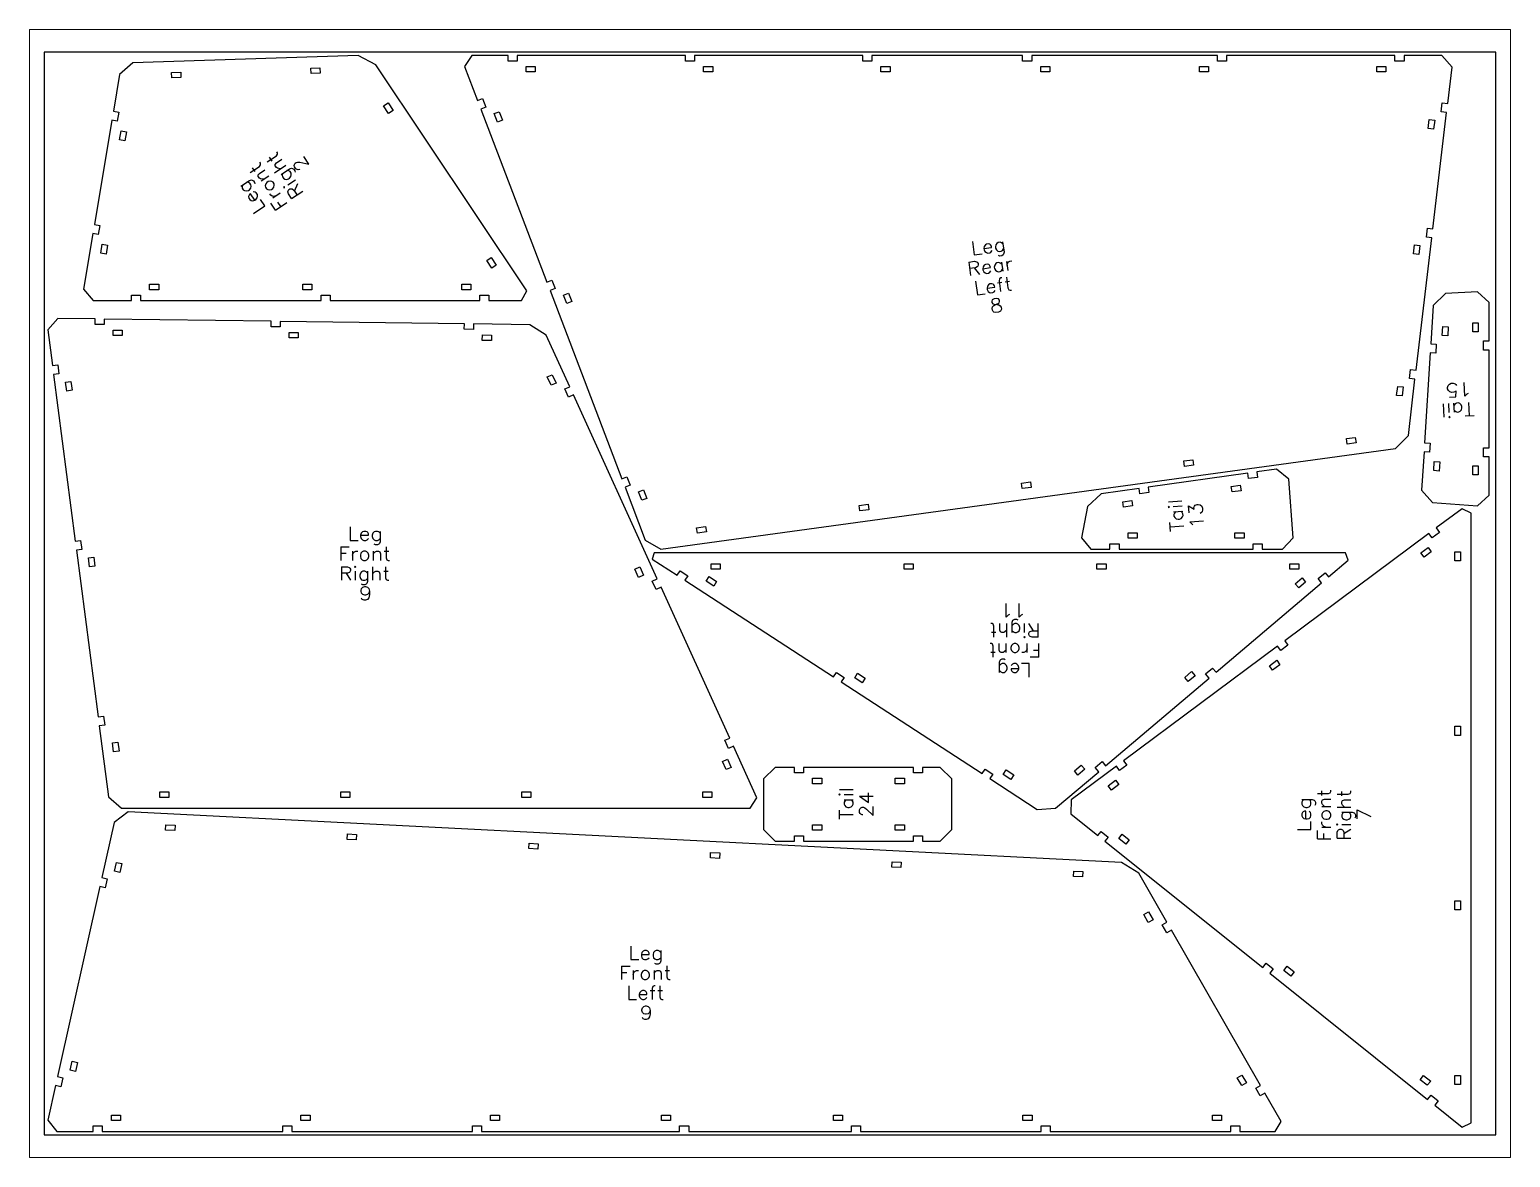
# Paper-space layout 'Layout' of a CAD drawing. Header units: millimetres, sheet in inches. Extents: x 0 to 10.5, y 0 to 8.
# The model-space entities are those that its viewports show. They can reach past a viewport. Long polylines and large blocks are cut down to what shows.
import ezdxf

# ---------------------------------------------------------------- set-up
doc = ezdxf.new("R2010")
doc.units = ezdxf.units.MM
doc.header["$MEASUREMENT"] = 0
for name, color, linetype, true_color in [('leg_front_left_cuts', 1, 'Continuous', 0xff0000), ('leg_front_left_marks', 2, 'Continuous', 0xffff00), ('leg_front_right_cuts', 1, 'Continuous', 0xff0000), ('leg_front_right_marks', 2, 'Continuous', 0xffff00), ('leg_rear_left_cuts', 1, 'Continuous', 0xff0000), ('leg_rear_left_marks', 2, 'Continuous', 0xffff00), ('Sheet', 18, 'Continuous', 0x000000), ('tail_cuts', 1, 'Continuous', 0xff0000), ('tail_marks', 2, 'Continuous', 0xffff00)]:
    doc.layers.add(name, color=color, linetype=linetype, true_color=true_color)

msp = doc.modelspace()

# ---------------------------------------------------------------- linework, layer by layer
at = {"layer": 'leg_front_left_cuts', "color": 1, "true_color": 0xff0000}
for points in [[(6.97, 2), (27.07, 2), (27.07, 5), (32.07, 5), (32.07, 2), (131.54, 2), (131.54, 5), (136.54, 5), (136.54, 2), (236, 2), (236, 5), (241, 5), (241, 2), (350.2, 2), (350.2, 5), (355.2, 5), (355.2, 2), (444.93, 2), (444.93, 5), (449.93, 5), (449.93, 2), (549.39, 2), (549.39, 5), (554.39, 5), (554.39, 2), (653.86, 2), (653.86, 5), (658.86, 5), (658.86, 2), (678.44, 2), (681.64, 7.51), (672.76, 23.01), (670.16, 21.52), (667.67, 25.86), (670.27, 27.35), (621.25, 112.97), (618.65, 111.48), (616.16, 115.82), (618.77, 117.31), (603.29, 144.34), (593.79, 150.18), (46.31, 178.12), (38.58, 172.25), (31.8, 141.85), (34.73, 141.19), (33.64, 136.31), (30.72, 136.97), (7.34, 32.15), (10.27, 31.49), (9.18, 26.61), (6.25, 27.27), (2, 8.2)], [(72.12, 170.8), (71.97, 167.8), (66.97, 168.06), (67.12, 171.05)], [(172.17, 165.69), (172.01, 162.7), (167.02, 162.95), (167.17, 165.95)], [(272.22, 160.59), (272.06, 157.59), (267.07, 157.84), (267.22, 160.84)], [(372.27, 155.48), (372.11, 152.48), (367.12, 152.74), (367.27, 155.73)], [(39.84, 150.3), (42.76, 149.65), (41.68, 144.77), (38.75, 145.42)], [(472.32, 150.37), (472.16, 147.38), (467.17, 147.63), (467.32, 150.63)], [(572.36, 145.27), (572.21, 142.27), (567.22, 142.52), (567.37, 145.52)], [(611.08, 118.67), (608.47, 117.18), (605.99, 121.52), (608.59, 123.01)], [(15.37, 40.6), (18.3, 39.95), (17.21, 35.07), (14.29, 35.72)], [(662.58, 28.71), (659.98, 27.22), (657.5, 31.56), (660.1, 33.05)], [(37.07, 8), (37.07, 11), (42.07, 11), (42.07, 8)], [(141.54, 8), (141.54, 11), (146.54, 11), (146.54, 8)], [(246, 8), (246, 11), (251, 11), (251, 8)], [(340.2, 8), (340.2, 11), (345.2, 11), (345.2, 8)], [(434.93, 8), (434.93, 11), (439.93, 11), (439.93, 8)], [(539.39, 8), (539.39, 11), (544.39, 11), (544.39, 8)], [(643.86, 8), (643.86, 11), (648.86, 11), (648.86, 8)]]:
    msp.add_lwpolyline(points, close=True, dxfattribs=at)
at = {"layer": 'leg_front_left_marks', "color": 2, "true_color": 0xffff00}
for points in [[(323.38, 104.15), (323.39, 96.65)], [(329.46, 100.58), (329.1, 99.51)], [(329.1, 99.51), (333.39, 99.52)], [(329.1, 99.51), (329.1, 98.8)], [(329.1, 98.8), (329.46, 97.73)], [(330.17, 101.3), (329.46, 100.58)], [(330.88, 101.66), (330.17, 101.3)], [(331.95, 101.66), (330.88, 101.66)], [(332.67, 101.3), (331.95, 101.66)], [(333.03, 100.94), (332.67, 101.3)], [(333.38, 100.23), (333.03, 100.94)], [(333.39, 99.52), (333.38, 100.23)], [(335.88, 100.59), (335.53, 99.52)], [(335.53, 99.52), (335.53, 98.81)], [(335.53, 98.81), (335.89, 97.73)], [(336.6, 101.31), (335.88, 100.59)], [(337.31, 101.66), (336.6, 101.31)], [(338.38, 101.67), (337.31, 101.66)], [(339.1, 101.31), (338.38, 101.67)], [(339.81, 100.6), (339.1, 101.31)], [(339.81, 101.67), (339.82, 95.95)], [(318.22, 93.14), (318.23, 85.64)], [(318.22, 93.14), (322.86, 93.14)], [(323.39, 96.65), (327.68, 96.65)], [(324.65, 90.65), (324.66, 85.65)], [(325.01, 89.58), (325.72, 90.29)], [(325.72, 90.29), (326.43, 90.65)], [(326.43, 90.65), (327.51, 90.65)], [(330.01, 90.3), (329.29, 89.58)], [(329.46, 97.73), (330.17, 97.01)], [(330.72, 90.66), (330.01, 90.3)], [(330.17, 97.01), (330.89, 96.66)], [(331.79, 90.66), (330.72, 90.66)], [(330.89, 96.66), (331.96, 96.66)], [(332.51, 90.3), (331.79, 90.66)], [(331.96, 96.66), (332.67, 97.02)], [(333.22, 89.59), (332.51, 90.3)], [(332.67, 97.02), (333.39, 97.73)], [(335.89, 97.73), (336.6, 97.02)], [(336.08, 90.66), (336.08, 85.66)], [(336.08, 89.23), (337.15, 90.31)], [(336.6, 97.02), (337.32, 96.66)], [(337.32, 94.16), (336.61, 94.52)], [(337.15, 90.31), (337.86, 90.67)], [(337.32, 96.66), (338.39, 96.67)], [(338.39, 94.17), (337.32, 94.16)], [(337.86, 90.67), (338.93, 90.67)], [(338.39, 96.67), (339.1, 97.02)], [(339.11, 94.52), (338.39, 94.17)], [(338.93, 90.67), (339.65, 90.31)], [(339.1, 97.02), (339.82, 97.74)], [(339.46, 94.88), (339.11, 94.52)], [(339.82, 95.95), (339.46, 94.88)], [(339.65, 90.31), (340.01, 89.24)], [(342.15, 90.67), (344.65, 90.68)], [(343.22, 93.17), (343.22, 87.1)], [(318.22, 89.57), (321.08, 89.57)], [(322.16, 82.14), (322.17, 74.64)], [(324.65, 88.5), (325.01, 89.58)], [(329.29, 89.58), (328.94, 88.51)], [(328.94, 88.51), (328.94, 87.8)], [(328.94, 87.8), (329.3, 86.72)], [(329.3, 86.72), (330.01, 86.01)], [(330.01, 86.01), (330.73, 85.66)], [(330.73, 85.66), (331.8, 85.66)], [(331.8, 85.66), (332.51, 86.02)], [(332.51, 86.02), (333.22, 86.73)], [(333.58, 88.52), (333.22, 89.59)], [(333.22, 86.73), (333.58, 87.8)], [(333.58, 87.8), (333.58, 88.52)], [(335.37, 81.8), (335.02, 80.73)], [(336.09, 82.16), (335.37, 81.8)], [(336.8, 82.16), (336.09, 82.16)], [(339.3, 82.17), (339.31, 76.1)], [(340.01, 89.24), (340.01, 85.67)], [(343.22, 87.1), (343.58, 86.03)], [(343.58, 86.03), (344.3, 85.67)], [(344.3, 85.67), (345.01, 85.68)], [(322.17, 74.64), (326.46, 74.65)], [(328.24, 78.58), (327.88, 77.51)], [(327.88, 77.51), (332.17, 77.51)], [(327.88, 77.51), (327.88, 76.79)], [(327.88, 76.79), (328.24, 75.72)], [(328.95, 79.3), (328.24, 78.58)], [(328.24, 75.72), (328.96, 75.01)], [(329.66, 79.65), (328.95, 79.3)], [(328.96, 75.01), (329.67, 74.65)], [(330.73, 79.66), (329.66, 79.65)], [(329.67, 74.65), (330.74, 74.66)], [(331.45, 79.3), (330.73, 79.66)], [(330.74, 74.66), (331.46, 75.01)], [(331.81, 78.94), (331.45, 79.3)], [(331.46, 75.01), (332.17, 75.73)], [(332.17, 78.23), (331.81, 78.94)], [(332.17, 77.51), (332.17, 78.23)], [(333.95, 79.66), (336.45, 79.66)], [(335.02, 80.73), (335.03, 74.66)], [(338.23, 79.67), (340.73, 79.67)], [(339.31, 76.1), (339.67, 75.03)], [(339.67, 75.03), (340.38, 74.67)], [(340.38, 74.67), (341.1, 74.67)], [(329.32, 69.01), (329.68, 70.08)], [(329.32, 68.65), (329.32, 69.01)], [(329.68, 67.58), (329.32, 68.65)], [(329.68, 70.08), (330.39, 70.8)], [(330.4, 66.87), (329.68, 67.58)], [(330.39, 70.8), (331.46, 71.16)], [(331.47, 66.51), (330.4, 66.87)], [(331.46, 71.16), (331.82, 71.16)], [(331.83, 66.51), (331.47, 66.51)], [(331.82, 71.16), (332.89, 70.8)], [(332.9, 66.87), (331.83, 66.51)], [(332.89, 70.8), (333.61, 70.09)], [(333.61, 67.59), (332.9, 66.87)], [(333.61, 70.09), (333.96, 68.66)], [(333.96, 68.66), (333.61, 67.59)], [(333.97, 66.87), (333.61, 65.09)], [(333.96, 68.66), (333.97, 66.87)], [(330.04, 64.01), (329.68, 64.73)], [(331.11, 63.66), (330.04, 64.01)], [(331.83, 63.66), (331.11, 63.66)], [(332.9, 64.02), (331.83, 63.66)], [(333.61, 65.09), (332.9, 64.02)]]:
    msp.add_lwpolyline(points, dxfattribs=at)
at = {"layer": 'leg_front_right_cuts', "color": 1, "true_color": 0xff0000}
for points in [[(265.91, 465.27), (182.84, 589.92), (172.97, 595), (48.92, 591.08), (41.53, 584.61), (38.15, 564.37), (41.11, 563.87), (40.29, 558.94), (37.33, 559.44), (27.72, 501.91), (30.68, 501.41), (29.86, 496.48), (26.9, 496.97), (21.77, 466.25), (27.07, 459.99), (48.15, 459.99), (48.15, 462.99), (53.15, 462.99), (53.15, 459.99), (152.58, 459.99), (152.58, 462.99), (157.58, 462.99), (157.58, 459.99), (240.13, 459.99), (240.13, 462.99), (245.13, 462.99), (245.13, 459.99), (263.08, 459.99)], [(152.02, 588.33), (152.11, 585.34), (147.11, 585.18), (147.02, 588.18)], [(75.25, 585.91), (75.35, 582.91), (70.35, 582.75), (70.25, 585.75)], [(192.35, 564.83), (189.85, 563.17), (187.08, 567.33), (189.57, 568.99)], [(42.42, 553.52), (45.38, 553.02), (44.56, 548.09), (41.6, 548.58)], [(31.99, 491.05), (34.95, 490.56), (34.13, 485.63), (31.17, 486.12)], [(249.19, 479.54), (246.69, 477.88), (243.92, 482.04), (246.41, 483.7)], [(58.15, 465.99), (58.15, 468.99), (63.15, 468.99), (63.15, 465.99)], [(142.58, 465.99), (142.58, 468.99), (147.58, 468.99), (147.58, 465.99)], [(230.13, 465.99), (230.13, 468.99), (235.13, 468.99), (235.13, 465.99)], [(42.64, 180.12), (389.07, 180.12), (392.79, 185.9), (379.88, 214.25), (377.15, 213.01), (375.08, 217.56), (377.81, 218.8), (339.94, 301.99), (337.21, 300.75), (335.13, 305.3), (337.86, 306.54), (291.7, 407.93), (288.97, 406.69), (286.9, 411.24), (289.63, 412.48), (276.72, 440.83), (267.74, 446.69), (236.59, 447.1), (236.55, 444.1), (231.55, 444.17), (231.59, 447.17), (130.14, 448.5), (130.1, 445.5), (125.1, 445.57), (125.14, 448.57), (33.09, 449.78), (33.05, 446.78), (28.05, 446.85), (28.09, 449.85), (7.53, 450.12), (2, 443.91), (4.56, 424.22), (7.53, 424.61), (8.18, 419.65), (5.2, 419.26), (17.15, 327.34), (20.13, 327.72), (20.77, 322.77), (17.8, 322.38), (29.74, 230.45), (32.72, 230.84), (33.36, 225.88), (30.39, 225.5), (35.47, 186.42)], [(43.01, 443.65), (42.97, 440.65), (37.97, 440.72), (38.01, 443.72)], [(140.06, 442.37), (140.02, 439.37), (135.02, 439.44), (135.06, 442.44)], [(246.51, 440.97), (246.47, 437.97), (241.47, 438.04), (241.51, 441.04)], [(282.1, 414.54), (279.37, 413.3), (277.29, 417.85), (280.02, 419.09)], [(11.8, 415.08), (14.77, 415.46), (15.42, 410.51), (12.44, 410.12)], [(786.45, 6.64), (786.45, 342.7), (781.36, 345.26), (767.08, 334.61), (768.87, 332.21), (764.86, 329.22), (763.07, 331.63), (683.65, 272.45), (685.44, 270.05), (681.43, 267.06), (679.64, 269.47), (594.88, 206.31), (596.67, 203.91), (592.66, 200.92), (590.87, 203.33), (565.89, 184.72), (565.75, 176.95), (580.63, 165.04), (582.51, 167.38), (586.41, 164.26), (584.54, 161.92), (671.51, 92.3), (673.38, 94.64), (677.29, 91.52), (675.41, 89.17), (762.38, 19.56), (764.26, 21.9), (768.16, 18.77), (766.29, 16.43), (781.49, 4.26)], [(24.39, 318.19), (27.37, 318.58), (28.01, 313.62), (25.03, 313.24)], [(717.11, 320.92), (336.13, 320.92), (335.1, 317.46), (348.83, 308.53), (350.47, 311.04), (354.66, 308.31), (353.03, 305.8), (435.02, 252.47), (436.66, 254.98), (440.85, 252.26), (439.21, 249.74), (516.92, 199.2), (518.56, 201.72), (522.75, 198.99), (521.11, 196.48), (547.23, 179.49), (557.39, 180.14), (581.15, 200.28), (579.21, 202.57), (583.03, 205.8), (584.97, 203.51), (642, 251.86), (640.06, 254.15), (643.87, 257.38), (645.81, 255.09), (703.97, 304.4), (702.03, 306.68), (705.85, 309.92), (707.79, 307.63), (718.62, 316.81)], [(762.64, 323.83), (764.43, 321.42), (760.42, 318.44), (758.63, 320.84)], [(780.45, 316.55), (777.45, 316.55), (777.45, 321.55), (780.45, 321.55)], [(330.33, 308.6), (327.6, 307.36), (325.53, 311.91), (328.26, 313.16)], [(372.62, 314.92), (372.62, 311.92), (367.62, 311.92), (367.62, 314.92)], [(478.89, 314.92), (478.89, 311.92), (473.89, 311.92), (473.89, 314.92)], [(585.16, 314.92), (585.16, 311.92), (580.16, 311.92), (580.16, 314.92)], [(691.43, 314.92), (691.43, 311.92), (686.43, 311.92), (686.43, 314.92)], [(364.78, 305.31), (366.41, 307.83), (370.6, 305.1), (368.97, 302.59)], [(691.33, 301.55), (689.39, 303.83), (693.21, 307.07), (695.15, 304.78)], [(679.21, 261.67), (681, 259.26), (677, 256.27), (675.2, 258.68)], [(446.68, 252.05), (448.31, 254.56), (452.5, 251.84), (450.87, 249.32)], [(630.49, 249.97), (628.55, 252.26), (632.36, 255.49), (634.3, 253.2)], [(780.45, 220.3), (777.45, 220.3), (777.45, 225.3), (780.45, 225.3)], [(37.64, 216.24), (40.62, 216.62), (41.26, 211.67), (38.29, 211.28)], [(378.57, 202.67), (375.84, 201.42), (373.77, 205.97), (376.5, 207.22)], [(528.58, 198.78), (530.21, 201.29), (534.4, 198.57), (532.77, 196.05)], [(569.65, 198.39), (567.71, 200.68), (571.52, 203.91), (573.46, 201.62)], [(63.79, 186.12), (63.79, 189.12), (68.79, 189.12), (68.79, 186.12)], [(163.5, 186.12), (163.5, 189.12), (168.5, 189.12), (168.5, 186.12)], [(263.21, 186.12), (263.21, 189.12), (268.21, 189.12), (268.21, 186.12)], [(362.92, 186.12), (362.92, 189.12), (367.92, 189.12), (367.92, 186.12)], [(590.44, 195.53), (592.23, 193.12), (588.23, 190.14), (586.43, 192.54)], [(592.19, 163.48), (594.07, 165.82), (597.97, 162.69), (596.09, 160.35)], [(780.45, 124.04), (777.45, 124.04), (777.45, 129.04), (780.45, 129.04)], [(683.07, 90.73), (684.94, 93.08), (688.84, 89.95), (686.97, 87.61)], [(758.33, 30.49), (760.2, 32.83), (764.1, 29.71), (762.23, 27.37)], [(780.45, 27.79), (777.45, 27.79), (777.45, 32.79), (780.45, 32.79)]]:
    msp.add_lwpolyline(points, close=True, dxfattribs=at)
at = {"layer": 'leg_front_right_marks', "color": 2, "true_color": 0xffff00}
for points in [[(122.92, 536.4), (127.97, 539.77)], [(125.6, 536.9), (124.21, 538.98)], [(127.97, 539.77), (128.67, 540.66)], [(128.57, 541.45), (128.17, 542.05)], [(128.67, 540.66), (128.57, 541.45)], [(145.94, 535.23), (143.17, 539.39)], [(113.57, 530.6), (118.62, 533.97)], [(116.24, 531.09), (114.86, 533.17)], [(118.62, 533.97), (119.32, 534.86)], [(118.62, 530.1), (121.59, 532.08)], [(119.22, 535.65), (118.82, 536.24)], [(119.32, 534.86), (119.22, 535.65)], [(126.88, 530.46), (133.12, 534.62)], [(127.28, 535.02), (127.97, 535.91)], [(127.38, 534.22), (127.28, 535.02)], [(127.97, 533.33), (127.38, 534.22)], [(127.97, 535.91), (130.94, 537.89)], [(128.67, 532.94), (127.97, 533.33)], [(130.15, 532.64), (128.67, 532.94)], [(130.55, 529.47), (135.3, 532.64)], [(134.81, 531.45), (133.82, 531.65)], [(135.5, 531.05), (134.81, 531.45)], [(135.3, 532.64), (136.39, 532.94)], [(136.1, 530.16), (135.5, 531.05)], [(136.39, 532.94), (136.89, 532.84)], [(136.89, 532.84), (137.58, 532.44)], [(137.58, 532.44), (138.18, 531.55)], [(137.82, 534.53), (137.92, 535.03)], [(137.92, 533.74), (137.82, 534.53)], [(137.92, 535.03), (138.31, 535.72)], [(138.71, 532.55), (137.92, 533.74)], [(138.18, 531.55), (138.27, 530.76)], [(138.31, 535.72), (138.91, 536.12)], [(139.4, 532.15), (138.71, 532.55)], [(138.91, 536.12), (139.7, 536.22)], [(139.9, 532.06), (139.4, 532.15)], [(139.7, 536.22), (140.99, 536.22)], [(140.69, 532.15), (139.9, 532.06)], [(140.99, 532.35), (140.69, 532.15)], [(140.99, 536.22), (145.94, 535.23)], [(108.38, 523.06), (113.13, 526.23)], [(109.27, 523.65), (109.07, 522.66)], [(109.07, 522.66), (109.17, 521.87)], [(112.64, 525.04), (111.65, 525.24)], [(113.33, 524.64), (112.64, 525.04)], [(113.13, 526.23), (114.22, 526.53)], [(113.93, 523.75), (113.33, 524.64)], [(113.83, 521.97), (114.03, 522.96)], [(114.03, 522.96), (113.93, 523.75)], [(114.22, 526.53), (114.72, 526.43)], [(114.72, 526.43), (115.41, 526.03)], [(115.41, 526.03), (116.01, 525.14)], [(116.01, 525.14), (116.11, 524.35)], [(117.93, 529.21), (118.62, 530.1)], [(118.03, 528.42), (117.93, 529.21)], [(118.62, 527.53), (118.03, 528.42)], [(119.32, 527.13), (118.62, 527.53)], [(120.8, 526.83), (119.32, 527.13)], [(119.61, 526.04), (123.77, 528.82)], [(122.09, 524.26), (121.89, 523.27)], [(121.89, 523.27), (121.99, 522.48)], [(121.99, 522.48), (122.58, 521.58)], [(122.78, 525.15), (122.09, 524.26)], [(123.38, 525.55), (122.78, 525.15)], [(124.47, 525.84), (123.38, 525.55)], [(125.46, 525.65), (124.47, 525.84)], [(126.15, 525.25), (125.46, 525.65)], [(125.95, 521.68), (126.65, 522.58)], [(126.74, 524.36), (126.15, 525.25)], [(126.65, 522.58), (126.84, 523.57)], [(126.84, 523.57), (126.74, 524.36)], [(131.44, 530.06), (131.24, 529.07)], [(131.24, 529.07), (131.34, 528.28)], [(131.34, 528.28), (131.93, 527.39)], [(131.93, 527.39), (132.63, 526.99)], [(132.03, 522.73), (131.94, 522.24)], [(132.53, 522.63), (132.03, 522.73)], [(132.43, 522.14), (132.53, 522.63)], [(132.63, 526.99), (133.62, 526.8)], [(133.62, 526.8), (134.71, 527.09)], [(134.31, 523.82), (138.47, 526.6)], [(134.71, 527.09), (135.3, 527.49)], [(135.3, 527.49), (136, 528.38)], [(136, 528.38), (136.19, 529.37)], [(136.19, 529.37), (136.1, 530.16)], [(137.98, 520.26), (139.86, 524.52)], [(109.17, 521.87), (109.77, 520.98)], [(109.77, 520.98), (110.46, 520.58)], [(110.46, 520.58), (111.45, 520.39)], [(111.45, 520.39), (112.54, 520.68)], [(112.54, 520.68), (113.13, 521.08)], [(112.74, 517.81), (112.64, 517.31)], [(112.64, 517.31), (112.74, 516.52)], [(113.13, 518.5), (112.74, 517.81)], [(112.74, 516.52), (113.33, 515.63)], [(113.13, 521.08), (113.83, 521.97)], [(113.73, 518.9), (113.13, 518.5)], [(113.33, 515.63), (114.03, 515.23)], [(116.11, 515.33), (113.73, 518.9)], [(114.03, 515.23), (115.02, 515.04)], [(115.02, 515.04), (116.11, 515.33)], [(116.21, 519.69), (115.22, 519.89)], [(116.11, 515.33), (116.7, 515.73)], [(116.9, 519.3), (116.21, 519.69)], [(116.7, 515.73), (117.39, 516.62)], [(117.49, 518.4), (116.9, 519.3)], [(117.39, 516.62), (117.59, 517.61)], [(117.59, 517.61), (117.49, 518.4)], [(121.65, 512.16), (119.28, 515.73)], [(122.58, 521.58), (123.28, 521.19)], [(123.28, 521.19), (124.27, 520.99)], [(124.27, 520.99), (125.36, 521.29)], [(124.96, 518.02), (124.37, 518.91)], [(125.66, 517.62), (124.96, 518.02)], [(125.36, 521.29), (125.95, 521.68)], [(126.65, 517.42), (125.66, 517.62)], [(125.95, 516.53), (130.11, 519.31)], [(127.74, 517.72), (126.65, 517.42)], [(130.41, 511.78), (128.83, 514.16)], [(131.94, 522.24), (132.43, 522.14)], [(134.31, 519.96), (134.41, 520.46)], [(134.61, 518.87), (134.31, 519.96)], [(134.41, 520.46), (134.81, 521.15)], [(136.39, 516.2), (134.61, 518.87)], [(134.81, 521.15), (135.4, 521.55)], [(135.4, 521.55), (136.19, 521.64)], [(136.19, 521.64), (136.69, 521.55)], [(136.39, 516.2), (142.63, 520.36)], [(136.69, 521.55), (137.58, 520.85)], [(137.58, 520.85), (139.36, 518.18)], [(115.41, 508), (121.65, 512.16)], [(127.44, 509.8), (124.86, 513.66)], [(127.44, 509.8), (133.68, 513.96)], [(168.71, 335.26), (168.71, 327.76)], [(168.71, 327.76), (173, 327.76)], [(174.78, 331.69), (174.42, 330.62)], [(174.42, 330.62), (178.71, 330.62)], [(174.42, 330.62), (174.43, 329.91)], [(174.43, 329.91), (174.78, 328.84)], [(175.5, 332.41), (174.78, 331.69)], [(174.78, 328.84), (175.5, 328.12)], [(176.21, 332.77), (175.5, 332.41)], [(175.5, 328.12), (176.21, 327.77)], [(177.28, 332.77), (176.21, 332.77)], [(176.21, 327.77), (177.28, 327.77)], [(178, 332.41), (177.28, 332.77)], [(177.28, 327.77), (178, 328.12)], [(178.35, 332.05), (178, 332.41)], [(178, 328.12), (178.71, 328.84)], [(178.71, 331.34), (178.35, 332.05)], [(178.71, 330.62), (178.71, 331.34)], [(181.21, 331.7), (180.85, 330.63)], [(180.85, 330.63), (180.85, 329.91)], [(180.85, 329.91), (181.21, 328.84)], [(181.92, 332.41), (181.21, 331.7)], [(181.21, 328.84), (181.93, 328.13)], [(182.64, 332.77), (181.92, 332.41)], [(181.93, 328.13), (182.64, 327.77)], [(183.71, 332.77), (182.64, 332.77)], [(182.64, 327.77), (183.71, 327.77)], [(184.42, 332.41), (183.71, 332.77)], [(183.71, 327.77), (184.43, 328.13)], [(185.14, 331.7), (184.42, 332.41)], [(184.43, 328.13), (185.14, 328.84)], [(185.14, 327.06), (184.78, 325.98)], [(185.14, 332.77), (185.14, 327.06)], [(163.54, 324.26), (163.54, 316.76)], [(163.54, 324.26), (168.18, 324.26)], [(163.54, 320.69), (166.39, 320.69)], [(169.97, 321.76), (169.97, 316.76)], [(169.97, 319.62), (170.32, 320.69)], [(170.32, 320.69), (171.04, 321.41)], [(171.04, 321.41), (171.75, 321.76)], [(171.75, 321.76), (172.82, 321.76)], [(174.61, 320.69), (174.25, 319.62)], [(174.25, 319.62), (174.25, 318.91)], [(174.25, 318.91), (174.61, 317.84)], [(175.32, 321.41), (174.61, 320.69)], [(176.04, 321.77), (175.32, 321.41)], [(177.11, 321.77), (176.04, 321.77)], [(177.82, 321.41), (177.11, 321.77)], [(178.54, 320.7), (177.82, 321.41)], [(178.89, 319.62), (178.54, 320.7)], [(178.54, 317.84), (178.9, 318.91)], [(178.9, 318.91), (178.89, 319.62)], [(181.39, 321.77), (181.4, 316.77)], [(181.39, 320.34), (182.47, 321.41)], [(182.64, 325.27), (181.93, 325.63)], [(182.47, 321.41), (183.18, 321.77)], [(183.71, 325.27), (182.64, 325.27)], [(183.18, 321.77), (184.25, 321.77)], [(184.43, 325.63), (183.71, 325.27)], [(184.25, 321.77), (184.97, 321.41)], [(184.78, 325.98), (184.43, 325.63)], [(184.97, 321.41), (185.32, 320.34)], [(185.32, 320.34), (185.32, 316.77)], [(187.47, 321.77), (189.97, 321.77)], [(188.54, 324.27), (188.54, 318.2)], [(163.9, 313.26), (163.9, 305.76)], [(163.9, 313.26), (167.11, 313.26)], [(167.11, 313.26), (168.18, 312.9)], [(168.18, 312.9), (168.54, 312.55)], [(168.54, 310.4), (168.19, 310.05)], [(168.54, 312.55), (168.9, 311.83)], [(168.9, 311.12), (168.54, 310.4)], [(168.9, 311.83), (168.9, 311.12)], [(171.4, 313.62), (171.04, 313.26)], [(171.04, 313.26), (171.4, 312.91)], [(171.76, 313.26), (171.4, 313.62)], [(171.4, 312.91), (171.76, 313.26)], [(171.4, 310.76), (171.4, 305.76)], [(174.97, 310.41), (174.26, 309.69)], [(174.61, 317.84), (175.32, 317.12)], [(175.69, 310.77), (174.97, 310.41)], [(175.32, 317.12), (176.04, 316.77)], [(176.76, 310.77), (175.69, 310.77)], [(176.04, 316.77), (177.11, 316.77)], [(177.47, 310.41), (176.76, 310.77)], [(177.11, 316.77), (177.82, 317.12)], [(178.19, 309.7), (177.47, 310.41)], [(177.82, 317.12), (178.54, 317.84)], [(178.19, 310.77), (178.19, 305.05)], [(181.04, 313.27), (181.04, 305.77)], [(181.04, 309.34), (182.11, 310.41)], [(182.11, 310.41), (182.83, 310.77)], [(182.83, 310.77), (183.9, 310.77)], [(183.9, 310.77), (184.61, 310.41)], [(184.61, 310.41), (184.97, 309.34)], [(187.11, 310.77), (189.61, 310.77)], [(188.18, 313.27), (188.19, 307.2)], [(188.54, 318.2), (188.9, 317.13)], [(188.9, 317.13), (189.61, 316.77)], [(189.61, 316.77), (190.32, 316.77)], [(167.11, 309.69), (163.9, 309.69)], [(166.4, 309.69), (168.9, 305.76)], [(168.19, 310.05), (167.11, 309.69)], [(174.26, 309.69), (173.9, 308.62)], [(173.9, 308.62), (173.9, 307.91)], [(173.9, 307.91), (174.26, 306.84)], [(174.26, 306.84), (174.97, 306.12)], [(174.97, 306.12), (175.69, 305.77)], [(175.69, 303.27), (174.97, 303.62)], [(175.69, 305.77), (176.76, 305.77)], [(176.76, 303.27), (175.69, 303.27)], [(175.69, 301.91), (176.76, 302.27)], [(176.76, 305.77), (177.47, 306.12)], [(177.47, 303.62), (176.76, 303.27)], [(176.76, 302.27), (177.12, 302.27)], [(177.12, 302.27), (178.19, 301.91)], [(177.47, 306.12), (178.19, 306.84)], [(177.83, 303.98), (177.47, 303.62)], [(178.19, 305.05), (177.83, 303.98)], [(184.97, 309.34), (184.97, 305.77)], [(188.19, 307.2), (188.54, 306.13)], [(188.54, 306.13), (189.26, 305.77)], [(189.26, 305.77), (189.97, 305.77)], [(174.62, 300.12), (174.98, 301.19)], [(174.62, 299.76), (174.62, 300.12)], [(174.98, 298.69), (174.62, 299.76)], [(174.98, 301.19), (175.69, 301.91)], [(175.69, 297.98), (174.98, 298.69)], [(175.34, 295.12), (174.98, 295.84)], [(176.41, 294.77), (175.34, 295.12)], [(176.76, 297.62), (175.69, 297.98)], [(177.12, 294.77), (176.41, 294.77)], [(177.12, 297.62), (176.76, 297.62)], [(178.19, 297.98), (177.12, 297.62)], [(178.19, 295.12), (177.12, 294.77)], [(178.19, 301.91), (178.9, 301.2)], [(178.91, 298.7), (178.19, 297.98)], [(178.91, 296.2), (178.19, 295.12)], [(178.9, 301.2), (179.26, 299.77)], [(179.26, 299.77), (178.91, 298.7)], [(179.26, 297.98), (178.91, 296.2)], [(179.26, 299.77), (179.26, 297.98)], [(530.2, 285.42), (530.2, 292.92)], [(531.27, 286.49), (530.2, 285.42)], [(531.99, 286.85), (531.27, 286.49)], [(537.34, 285.42), (537.34, 292.92)], [(538.41, 286.49), (537.34, 285.42)], [(539.13, 286.85), (538.41, 286.49)], [(522.34, 281.92), (521.63, 281.92)], [(523.06, 281.56), (522.34, 281.92)], [(523.41, 280.49), (523.06, 281.56)], [(523.41, 274.42), (523.41, 280.49)], [(526.63, 278.35), (526.63, 281.92)], [(526.99, 277.28), (526.63, 278.35)], [(530.56, 278.35), (529.49, 277.28)], [(530.56, 274.42), (530.56, 281.92)], [(533.41, 282.64), (533.77, 283.71)], [(533.41, 276.92), (533.41, 282.64)], [(534.13, 281.56), (533.41, 280.85)], [(533.41, 277.99), (534.13, 277.28)], [(533.77, 283.71), (534.13, 284.06)], [(534.13, 284.06), (534.84, 284.42)], [(534.84, 281.92), (534.13, 281.56)], [(534.84, 284.42), (535.91, 284.42)], [(535.91, 281.92), (534.84, 281.92)], [(535.91, 284.42), (536.63, 284.06)], [(536.63, 281.56), (535.91, 281.92)], [(537.34, 280.85), (536.63, 281.56)], [(536.63, 277.28), (537.34, 277.99)], [(537.7, 279.78), (537.34, 280.85)], [(537.34, 277.99), (537.7, 279.06)], [(537.7, 279.06), (537.7, 279.78)], [(540.2, 276.92), (540.2, 281.92)], [(545.2, 277.99), (542.7, 281.92)], [(543.06, 277.28), (543.41, 277.64)], [(543.41, 277.64), (544.49, 277.99)], [(544.49, 277.99), (547.7, 277.99)], [(547.7, 274.42), (547.7, 281.92)], [(521.99, 270.92), (521.27, 270.92)], [(524.49, 276.92), (521.99, 276.92)], [(522.7, 270.56), (521.99, 270.92)], [(523.06, 269.49), (522.7, 270.56)], [(523.06, 263.42), (523.06, 269.49)], [(526.27, 267.35), (526.27, 270.92)], [(527.7, 276.92), (526.99, 277.28)], [(528.77, 276.92), (527.7, 276.92)], [(529.49, 277.28), (528.77, 276.92)], [(530.2, 265.92), (530.2, 270.92)], [(533.06, 269.85), (532.7, 268.78)], [(533.77, 270.56), (533.06, 269.85)], [(534.49, 270.92), (533.77, 270.56)], [(534.13, 277.28), (534.84, 276.92)], [(535.56, 270.92), (534.49, 270.92)], [(534.84, 276.92), (535.91, 276.92)], [(536.27, 270.56), (535.56, 270.92)], [(535.91, 276.92), (536.63, 277.28)], [(536.99, 269.85), (536.27, 270.56)], [(537.34, 268.78), (536.99, 269.85)], [(540.2, 274.78), (539.84, 274.42)], [(539.84, 274.42), (540.2, 274.06)], [(540.56, 274.42), (540.2, 274.78)], [(540.2, 274.06), (540.56, 274.42)], [(541.63, 265.92), (541.63, 270.92)], [(542.7, 276.56), (543.06, 277.28)], [(542.7, 275.85), (542.7, 276.56)], [(543.06, 275.14), (542.7, 275.85)], [(543.41, 274.78), (543.06, 275.14)], [(544.49, 274.42), (543.41, 274.78)], [(547.7, 274.42), (544.49, 274.42)], [(548.06, 263.42), (548.06, 270.92)], [(524.13, 265.92), (521.63, 265.92)], [(526.63, 266.28), (526.27, 267.35)], [(526.45, 260.64), (526.81, 261.71)], [(527.34, 265.92), (526.63, 266.28)], [(526.81, 261.71), (527.16, 262.06)], [(527.16, 262.06), (527.88, 262.42)], [(528.41, 265.92), (527.34, 265.92)], [(527.88, 262.42), (528.95, 262.42)], [(529.13, 266.28), (528.41, 265.92)], [(528.95, 262.42), (529.66, 262.06)], [(530.2, 267.35), (529.13, 266.28)], [(532.7, 268.78), (532.7, 268.06)], [(532.7, 268.06), (533.06, 266.99)], [(533.06, 266.99), (533.77, 266.28)], [(533.77, 266.28), (534.49, 265.92)], [(534.49, 265.92), (535.56, 265.92)], [(535.56, 265.92), (536.27, 266.28)], [(536.27, 266.28), (536.99, 266.99)], [(536.99, 266.99), (537.34, 268.06)], [(537.34, 268.06), (537.34, 268.78)], [(539.84, 265.92), (538.77, 265.92)], [(540.56, 266.28), (539.84, 265.92)], [(541.27, 266.99), (540.56, 266.28)], [(541.63, 268.06), (541.27, 266.99)], [(548.06, 263.42), (543.41, 263.42)], [(548.06, 266.99), (545.2, 266.99)], [(526.45, 254.92), (526.45, 260.64)], [(527.16, 259.56), (526.45, 258.85)], [(526.45, 255.99), (527.16, 255.28)], [(527.88, 259.92), (527.16, 259.56)], [(527.16, 255.28), (527.88, 254.92)], [(528.95, 259.92), (527.88, 259.92)], [(527.88, 254.92), (528.95, 254.92)], [(529.66, 259.56), (528.95, 259.92)], [(528.95, 254.92), (529.66, 255.28)], [(530.38, 258.85), (529.66, 259.56)], [(529.66, 255.28), (530.38, 255.99)], [(530.74, 257.78), (530.38, 258.85)], [(530.38, 255.99), (530.74, 257.06)], [(530.74, 257.06), (530.74, 257.78)], [(533.59, 259.56), (532.88, 258.85)], [(537.16, 257.06), (532.88, 257.06)], [(532.88, 257.06), (532.88, 256.35)], [(532.88, 256.35), (533.24, 255.64)], [(533.24, 255.64), (533.59, 255.28)], [(534.31, 259.92), (533.59, 259.56)], [(533.59, 255.28), (534.31, 254.92)], [(535.38, 259.92), (534.31, 259.92)], [(534.31, 254.92), (535.38, 254.92)], [(536.09, 259.56), (535.38, 259.92)], [(535.38, 254.92), (536.09, 255.28)], [(536.81, 258.85), (536.09, 259.56)], [(536.09, 255.28), (536.81, 255.99)], [(537.16, 257.78), (536.81, 258.85)], [(536.81, 255.99), (537.16, 257.06)], [(537.16, 257.06), (537.16, 257.78)], [(542.88, 259.92), (538.59, 259.92)], [(542.88, 252.42), (542.88, 259.92)], [(701.62, 188.3), (707.69, 188.3)], [(704.12, 187.23), (704.12, 189.73)], [(707.69, 188.3), (708.76, 188.65)], [(708.76, 188.65), (709.12, 189.37)], [(709.12, 189.37), (709.12, 190.08)], [(712.62, 187.94), (718.69, 187.94)], [(715.12, 186.87), (715.12, 189.37)], [(718.69, 187.94), (719.76, 188.3)], [(719.76, 188.3), (720.12, 189.01)], [(720.12, 189.01), (720.12, 189.73)], [(693.12, 184.9), (698.83, 184.9)], [(693.47, 184.19), (693.12, 183.48)], [(693.12, 183.48), (693.12, 182.4)], [(693.12, 182.4), (693.47, 181.69)], [(694.19, 184.9), (693.47, 184.19)], [(693.47, 181.69), (694.19, 180.98)], [(694.19, 180.98), (695.26, 180.62)], [(695.26, 180.62), (695.97, 180.62)], [(695.97, 180.62), (697.05, 180.98)], [(697.76, 184.19), (697.05, 184.9)], [(697.05, 180.98), (697.76, 181.69)], [(698.12, 183.48), (697.76, 184.19)], [(697.76, 181.69), (698.12, 182.4)], [(698.12, 182.4), (698.12, 183.48)], [(698.83, 184.9), (699.9, 184.55)], [(699.9, 184.55), (700.26, 184.19)], [(700.26, 184.19), (700.62, 183.48)], [(700.62, 182.4), (700.26, 181.69)], [(700.62, 183.48), (700.62, 182.4)], [(704.12, 184.01), (704.47, 184.73)], [(704.12, 182.94), (704.12, 184.01)], [(704.47, 182.23), (704.12, 182.94)], [(704.12, 181.15), (709.12, 181.15)], [(704.47, 184.73), (705.55, 185.08)], [(705.55, 181.15), (704.47, 182.23)], [(705.55, 185.08), (709.12, 185.08)], [(712.62, 180.8), (720.12, 180.8)], [(715.12, 183.65), (715.47, 184.37)], [(715.12, 182.58), (715.12, 183.65)], [(715.47, 181.87), (715.12, 182.58)], [(715.47, 184.37), (716.55, 184.73)], [(716.55, 180.8), (715.47, 181.87)], [(716.55, 184.73), (720.12, 184.73)], [(693.47, 177.76), (693.12, 177.05)], [(693.12, 177.05), (693.12, 175.98)], [(693.12, 175.98), (693.47, 175.26)], [(693.83, 178.12), (693.47, 177.76)], [(693.47, 175.26), (694.19, 174.55)], [(694.55, 178.48), (693.83, 178.12)], [(694.19, 174.55), (695.26, 174.19)], [(695.26, 178.48), (694.55, 178.48)], [(695.26, 174.19), (695.26, 178.48)], [(695.26, 174.19), (695.97, 174.19)], [(695.97, 174.19), (697.05, 174.55)], [(697.76, 177.76), (697.05, 178.48)], [(697.05, 174.55), (697.76, 175.26)], [(698.12, 177.05), (697.76, 177.76)], [(697.76, 175.26), (698.12, 175.98)], [(698.12, 175.98), (698.12, 177.05)], [(698.12, 168.48), (698.12, 172.76)], [(704.47, 177.58), (704.12, 176.87)], [(704.12, 176.87), (704.12, 175.8)], [(704.12, 175.8), (704.47, 175.08)], [(704.12, 171.51), (704.12, 172.58)], [(704.47, 170.8), (704.12, 171.51)], [(705.19, 178.3), (704.47, 177.58)], [(704.47, 175.08), (705.19, 174.37)], [(706.26, 178.65), (705.19, 178.3)], [(705.19, 174.37), (706.26, 174.01)], [(706.97, 178.65), (706.26, 178.65)], [(706.26, 174.01), (706.97, 174.01)], [(708.05, 178.3), (706.97, 178.65)], [(706.97, 174.01), (708.05, 174.37)], [(708.76, 177.58), (708.05, 178.3)], [(708.05, 174.37), (708.76, 175.08)], [(709.12, 176.87), (708.76, 177.58)], [(708.76, 175.08), (709.12, 175.8)], [(709.12, 175.8), (709.12, 176.87)], [(712.62, 171.51), (712.26, 171.15)], [(712.97, 171.15), (712.62, 171.51)], [(715.12, 177.94), (720.83, 177.94)], [(715.47, 177.23), (715.12, 176.51)], [(715.12, 176.51), (715.12, 175.44)], [(715.12, 175.44), (715.47, 174.73)], [(716.19, 177.94), (715.47, 177.23)], [(715.47, 174.73), (716.19, 174.01)], [(716.19, 174.01), (717.26, 173.65)], [(717.26, 173.65), (717.97, 173.65)], [(717.97, 173.65), (719.05, 174.01)], [(719.76, 177.23), (719.05, 177.94)], [(719.05, 174.01), (719.76, 174.73)], [(720.12, 176.51), (719.76, 177.23)], [(719.76, 174.73), (720.12, 175.44)], [(720.12, 175.44), (720.12, 176.51)], [(720.83, 177.94), (721.9, 177.58)], [(721.9, 177.58), (722.26, 177.23)], [(722.26, 177.23), (722.62, 176.51)], [(722.62, 175.44), (722.26, 174.73)], [(722.62, 176.51), (722.62, 175.44)], [(723.62, 179.19), (731.12, 175.62)], [(723.62, 174.19), (723.62, 179.19)], [(690.62, 168.48), (698.12, 168.48)], [(701.62, 163.3), (701.62, 167.94)], [(701.62, 163.3), (709.12, 163.3)], [(704.12, 169.73), (709.12, 169.73)], [(705.19, 170.08), (704.47, 170.8)], [(706.26, 169.73), (705.19, 170.08)], [(705.19, 163.3), (705.19, 166.15)], [(712.26, 171.15), (712.62, 170.8)], [(712.62, 170.8), (712.97, 171.15)], [(712.62, 166.87), (712.97, 167.94)], [(712.62, 163.65), (712.62, 166.87)], [(712.62, 163.65), (720.12, 163.65)], [(712.97, 167.94), (713.33, 168.3)], [(713.33, 168.3), (714.05, 168.65)], [(714.05, 168.65), (714.76, 168.65)], [(714.76, 168.65), (715.47, 168.3)], [(715.12, 171.15), (720.12, 171.15)], [(715.47, 168.3), (715.83, 167.94)], [(715.83, 167.94), (716.19, 166.87)], [(716.19, 166.15), (720.12, 168.65)], [(716.19, 166.87), (716.19, 163.65)]]:
    msp.add_lwpolyline(points, dxfattribs=at)
at = {"layer": 'leg_rear_left_cuts', "color": 1, "true_color": 0xff0000}
for points in [[(339.83, 322.92), (744.73, 378.5), (751.77, 385.67), (755.43, 416.6), (752.45, 416.96), (753.04, 421.92), (756.02, 421.57), (764.68, 494.63), (761.7, 494.98), (762.29, 499.95), (765.27, 499.6), (772.86, 563.64), (769.88, 564), (770.47, 568.96), (773.45, 568.61), (775.83, 588.69), (770.23, 595), (749.39, 595), (749.39, 592), (744.39, 592), (744.39, 595), (651.64, 595), (651.64, 592), (646.64, 592), (646.64, 595), (544.2, 595), (544.2, 592), (539.2, 592), (539.2, 595), (456.16, 595), (456.16, 592), (451.16, 592), (451.16, 595), (358.41, 595), (358.41, 592), (353.41, 592), (353.41, 595), (260.67, 595), (260.67, 592), (255.67, 592), (255.67, 595), (235.73, 595), (231.65, 589.07), (238.83, 570.23), (241.64, 571.3), (243.42, 566.63), (240.62, 565.56), (277.01, 470.21), (279.81, 471.28), (281.59, 466.6), (278.79, 465.53), (318.39, 361.76), (321.19, 362.83), (322.97, 358.16), (320.17, 357.09), (331.28, 327.99)], [(270.67, 589), (270.67, 586), (265.67, 586), (265.67, 589)], [(368.41, 589), (368.41, 586), (363.41, 586), (363.41, 589)], [(466.16, 589), (466.16, 586), (461.16, 586), (461.16, 589)], [(554.2, 589), (554.2, 586), (549.2, 586), (549.2, 589)], [(641.64, 589), (641.64, 586), (636.64, 586), (636.64, 589)], [(739.39, 589), (739.39, 586), (734.39, 586), (734.39, 589)], [(248.01, 563.03), (250.81, 564.1), (252.59, 559.43), (249.79, 558.36)], [(765.72, 554.42), (762.75, 554.77), (763.33, 559.74), (766.31, 559.38)], [(757.55, 485.41), (754.57, 485.76), (755.15, 490.72), (758.13, 490.37)], [(286.18, 463), (288.98, 464.07), (290.76, 459.4), (287.96, 458.33)], [(748.3, 407.38), (745.32, 407.73), (745.91, 412.7), (748.89, 412.34)], [(718.01, 380.89), (717.6, 383.86), (722.55, 384.54), (722.96, 381.57)], [(628.5, 368.6), (628.09, 371.57), (633.04, 372.25), (633.45, 369.28)], [(538.99, 356.31), (538.58, 359.29), (543.53, 359.97), (543.94, 356.99)], [(327.56, 354.56), (330.36, 355.63), (332.15, 350.96), (329.34, 349.89)], [(449.48, 344.03), (449.07, 347), (454.02, 347.68), (454.43, 344.71)], [(359.97, 331.74), (359.56, 334.71), (364.52, 335.39), (364.92, 332.42)]]:
    msp.add_lwpolyline(points, close=True, dxfattribs=at)
at = {"layer": 'leg_rear_left_marks', "color": 2, "true_color": 0xffff00}
for points in [[(511.57, 492.56), (512.59, 485.13)], [(518.07, 489.85), (517.86, 488.74)], [(518.68, 490.66), (518.07, 489.85)], [(519.34, 491.11), (518.68, 490.66)], [(520.4, 491.26), (519.34, 491.11)], [(521.15, 491), (520.4, 491.26)], [(521.56, 490.69), (521.15, 491)], [(522.01, 490.03), (521.56, 490.69)], [(522.1, 489.33), (522.01, 490.03)], [(524.44, 490.73), (524.23, 489.62)], [(524.23, 489.62), (524.32, 488.91)], [(525.05, 491.53), (524.44, 490.73)], [(525.7, 491.98), (525.05, 491.53)], [(526.77, 492.13), (525.7, 491.98)], [(527.52, 491.87), (526.77, 492.13)], [(528.33, 491.26), (527.52, 491.87)], [(528.18, 492.33), (528.96, 486.66)], [(509.53, 481.18), (512.71, 481.62)], [(512.59, 485.13), (516.83, 485.72)], [(512.71, 481.62), (513.82, 481.41)], [(517.86, 488.74), (522.1, 489.33)], [(517.86, 488.74), (517.96, 488.04)], [(517.96, 488.04), (518.46, 487.02)], [(518.46, 487.02), (519.26, 486.41)], [(519.26, 486.41), (520.02, 486.16)], [(520.02, 486.16), (521.08, 486.3)], [(521.08, 486.3), (521.74, 486.75)], [(521.74, 486.75), (522.35, 487.56)], [(524.32, 488.91), (524.82, 487.9)], [(524.82, 487.9), (525.63, 487.29)], [(525.63, 487.29), (526.39, 487.03)], [(526.73, 484.55), (525.97, 484.81)], [(526.39, 487.03), (527.45, 487.18)], [(527.79, 484.7), (526.73, 484.55)], [(527.45, 487.18), (528.11, 487.63)], [(528.45, 485.15), (527.79, 484.7)], [(528.11, 487.63), (528.72, 488.43)], [(528.75, 485.55), (528.45, 485.15)], [(528.96, 486.66), (528.75, 485.55)], [(530.39, 481.53), (531.07, 476.57)], [(531.5, 481.32), (532.16, 481.77)], [(532.16, 481.77), (533.22, 481.91)], [(509.53, 481.18), (510.55, 473.75)], [(513.2, 478.08), (510.01, 477.64)], [(512.49, 477.98), (515.5, 474.43)], [(514.21, 478.58), (513.2, 478.08)], [(513.82, 481.41), (514.22, 481.11)], [(514.51, 478.98), (514.21, 478.58)], [(514.22, 481.11), (514.67, 480.45)], [(514.77, 479.74), (514.51, 478.98)], [(514.67, 480.45), (514.77, 479.74)], [(517.44, 478.66), (517.23, 477.55)], [(517.23, 477.55), (521.48, 478.14)], [(517.23, 477.55), (517.33, 476.85)], [(517.33, 476.85), (517.83, 475.83)], [(518.05, 479.47), (517.44, 478.66)], [(517.83, 475.83), (518.64, 475.22)], [(518.71, 479.92), (518.05, 479.47)], [(518.64, 475.22), (519.39, 474.97)], [(519.77, 480.07), (518.71, 479.92)], [(519.39, 474.97), (520.45, 475.11)], [(520.53, 479.81), (519.77, 480.07)], [(520.45, 475.11), (521.11, 475.56)], [(520.93, 479.5), (520.53, 479.81)], [(521.38, 478.85), (520.93, 479.5)], [(521.11, 475.56), (521.72, 476.37)], [(521.48, 478.14), (521.38, 478.85)], [(523.81, 479.54), (523.6, 478.43)], [(523.6, 478.43), (523.7, 477.72)], [(523.7, 477.72), (524.2, 476.71)], [(524.42, 480.34), (523.81, 479.54)], [(524.2, 476.71), (525, 476.1)], [(525.08, 480.8), (524.42, 480.34)], [(525, 476.1), (525.76, 475.84)], [(526.14, 480.94), (525.08, 480.8)], [(525.76, 475.84), (526.82, 475.99)], [(526.9, 480.69), (526.14, 480.94)], [(526.82, 475.99), (527.48, 476.44)], [(527.7, 480.07), (526.9, 480.69)], [(527.48, 476.44), (528.09, 477.24)], [(527.56, 481.14), (528.24, 476.18)], [(530.68, 479.4), (530.89, 480.51)], [(530.89, 480.51), (531.5, 481.32)], [(513.32, 470.6), (514.34, 463.17)], [(519.82, 467.89), (519.62, 466.78)], [(519.62, 466.78), (523.86, 467.36)], [(519.62, 466.78), (519.71, 466.07)], [(519.71, 466.07), (520.21, 465.06)], [(520.43, 468.69), (519.82, 467.89)], [(521.09, 469.14), (520.43, 468.69)], [(522.16, 469.29), (521.09, 469.14)], [(522.91, 469.03), (522.16, 469.29)], [(523.31, 468.73), (522.91, 469.03)], [(523.76, 468.07), (523.31, 468.73)], [(523.49, 464.79), (524.11, 465.59)], [(523.86, 467.36), (523.76, 468.07)], [(525.34, 469.73), (527.82, 470.07)], [(526.46, 472.05), (526.25, 470.94)], [(526.25, 470.94), (527.08, 464.92)], [(527.12, 472.5), (526.46, 472.05)], [(527.83, 472.59), (527.12, 472.5)], [(529.59, 470.31), (532.06, 470.65)], [(530.31, 472.93), (531.13, 466.92)], [(531.13, 466.92), (531.63, 465.91)], [(531.63, 465.91), (532.39, 465.65)], [(532.39, 465.65), (533.1, 465.75)], [(514.34, 463.17), (518.59, 463.75)], [(520.21, 465.06), (521.02, 464.45)], [(521.02, 464.45), (521.77, 464.19)], [(521.77, 464.19), (522.84, 464.34)], [(522.48, 460.39), (522.22, 459.64)], [(522.22, 459.64), (522.32, 458.93)], [(522.32, 458.93), (522.77, 458.27)], [(523.49, 460.89), (522.48, 460.39)], [(522.66, 456.45), (523.27, 457.26)], [(522.77, 458.27), (523.52, 458.01)], [(522.84, 464.34), (523.49, 464.79)], [(523.27, 457.26), (524.28, 457.76)], [(524.9, 461.09), (523.49, 460.89)], [(523.52, 458.01), (524.99, 457.86)], [(524.28, 457.76), (525.65, 458.31)], [(526.01, 460.88), (524.9, 461.09)], [(524.99, 457.86), (526.1, 457.65)], [(525.65, 458.31), (526.31, 458.76)], [(526.47, 460.22), (526.01, 460.88)], [(526.1, 457.65), (526.9, 457.04)], [(526.31, 458.76), (526.56, 459.51)], [(526.56, 459.51), (526.47, 460.22)], [(526.9, 457.04), (527.35, 456.38)], [(522.4, 455.7), (522.66, 456.45)], [(522.55, 454.64), (522.4, 455.7)], [(523, 453.98), (522.55, 454.64)], [(523.4, 453.67), (523, 453.98)], [(524.51, 453.46), (523.4, 453.67)], [(525.93, 453.66), (524.51, 453.46)], [(526.94, 454.16), (525.93, 453.66)], [(527.24, 454.56), (526.94, 454.16)], [(527.5, 455.32), (527.24, 454.56)], [(527.35, 456.38), (527.5, 455.32)]]:
    msp.add_lwpolyline(points, dxfattribs=at)
at = {"layer": 'Sheet', "color": 18, "true_color": 0x000000}
msp.add_lwpolyline([(0, 0), (800, 0), (800, 597), (0, 597)], close=True, dxfattribs=at)
at = {"layer": 'tail_cuts', "color": 1, "true_color": 0xff0000}
for points in [[(789.89, 464.87), (772.25, 463.91), (765.51, 457.23), (764.18, 436.12), (767.17, 435.93), (766.86, 430.94), (763.86, 431.13), (760.73, 381.57), (763.73, 381.38), (763.41, 376.39), (760.42, 376.58), (759.08, 355.47), (765.02, 348.66), (789.9, 346.81), (796.23, 352.68), (796.23, 373.83), (793.23, 373.83), (793.23, 378.83), (796.23, 378.83), (796.23, 432.71), (793.23, 432.71), (793.23, 437.71), (796.23, 437.71), (796.23, 458.86)], [(770.8, 445.72), (773.79, 445.53), (773.48, 440.54), (770.48, 440.73)], [(790.23, 442.71), (787.23, 442.71), (787.23, 447.71), (790.23, 447.71)], [(766.09, 371.21), (769.08, 371.02), (768.77, 366.03), (765.78, 366.22)], [(790.23, 363.83), (787.23, 363.83), (787.23, 368.83), (790.23, 368.83)], [(688.25, 329.25), (685.82, 361.54), (679.05, 366.99), (668.22, 365.48), (668.63, 362.51), (663.68, 361.81), (663.26, 364.79), (608.38, 357.12), (608.8, 354.15), (603.84, 353.46), (603.43, 356.43), (582.48, 353.5), (574.97, 346.39), (571.58, 329.15), (576.71, 322.92), (587.35, 322.92), (587.35, 325.92), (592.35, 325.92), (592.35, 322.92), (666.23, 322.92), (666.23, 325.92), (671.23, 325.92), (671.23, 322.92), (682.38, 322.92)], [(659.14, 358.15), (659.56, 355.18), (654.61, 354.49), (654.19, 357.46)], [(599.31, 349.79), (599.72, 346.82), (594.77, 346.13), (594.36, 349.1)], [(597.35, 328.92), (597.35, 331.92), (602.35, 331.92), (602.35, 328.92)], [(656.23, 328.92), (656.23, 331.92), (661.23, 331.92), (661.23, 328.92)], [(500.16, 168.33), (500.16, 196.31), (493.81, 202.66), (484.04, 202.66), (484.04, 199.66), (479.04, 199.66), (479.04, 202.66), (418.49, 202.66), (418.49, 199.66), (413.49, 199.66), (413.49, 202.66), (402.81, 202.66), (396.46, 196.31), (396.46, 168.33), (402.81, 161.98), (413.49, 161.98), (413.49, 164.98), (418.49, 164.98), (418.49, 161.98), (479.04, 161.98), (479.04, 164.98), (484.04, 164.98), (484.04, 161.98), (493.81, 161.98)], [(428.49, 196.66), (428.49, 193.66), (423.49, 193.66), (423.49, 196.66)], [(474.04, 196.66), (474.04, 193.66), (469.04, 193.66), (469.04, 196.66)], [(423.49, 167.98), (423.49, 170.98), (428.49, 170.98), (428.49, 167.98)], [(469.04, 167.98), (469.04, 170.98), (474.04, 170.98), (474.04, 167.98)]]:
    msp.add_lwpolyline(points, close=True, dxfattribs=at)
at = {"layer": 'tail_marks', "color": 2, "true_color": 0xffff00}
for points in [[(773.39, 412.11), (773.69, 413.2)], [(773.43, 411.4), (773.39, 412.11)], [(773.84, 410.35), (773.43, 411.4)], [(773.69, 413.2), (774.36, 413.96)], [(774.59, 409.68), (773.84, 410.35)], [(774.36, 413.96), (775.41, 414.37)], [(775.68, 409.38), (774.59, 409.68)], [(775.41, 414.37), (776.48, 414.43)], [(776.75, 409.44), (775.68, 409.38)], [(776.48, 414.43), (777.57, 414.13)], [(777.8, 409.85), (776.75, 409.44)], [(777.57, 414.13), (777.95, 413.79)], [(778.14, 410.23), (777.8, 409.85)], [(777.95, 413.79), (778.34, 413.1)], [(777.96, 407), (778.14, 410.23)], [(782.95, 407.27), (782.54, 414.76)], [(783.96, 408.4), (782.95, 407.27)], [(784.66, 408.79), (783.96, 408.4)], [(771.6, 395.64), (771.19, 403.12)], [(774.32, 398.29), (774.05, 403.28)], [(774.39, 406.8), (777.96, 407)], [(777.17, 398.44), (776.9, 403.43)], [(777.63, 403.12), (776.96, 402.36)], [(778.33, 403.51), (777.63, 403.12)], [(779.39, 403.57), (778.33, 403.51)], [(780.13, 403.25), (779.39, 403.57)], [(780.88, 402.58), (780.13, 403.25)], [(781.29, 401.53), (780.88, 402.58)], [(781.03, 399.72), (781.33, 400.81)], [(781.33, 400.81), (781.29, 401.53)], [(785.51, 396.39), (785.1, 403.88)], [(774.43, 396.15), (774.1, 395.77)], [(774.1, 395.77), (774.47, 395.43)], [(774.81, 395.81), (774.43, 396.15)], [(774.47, 395.43), (774.81, 395.81)], [(777.11, 399.51), (777.86, 398.84)], [(777.86, 398.84), (778.6, 398.52)], [(778.6, 398.52), (779.67, 398.58)], [(779.67, 398.58), (780.36, 398.97)], [(780.36, 398.97), (781.03, 399.72)], [(788, 396.53), (783.01, 396.25)], [(619.7, 346.55), (619.37, 346.17)], [(619.37, 346.17), (619.76, 345.84)], [(619.52, 349.04), (626.99, 349.61)], [(620.09, 346.22), (619.7, 346.55)], [(619.76, 345.84), (620.09, 346.22)], [(622.22, 346.38), (627.21, 346.76)], [(622.44, 343.53), (627.42, 343.91)], [(622.85, 342.85), (622.55, 342.11)], [(623.51, 343.62), (622.85, 342.85)], [(627.12, 343.17), (626.36, 343.83)], [(627.53, 342.49), (627.12, 343.17)], [(631.01, 342.93), (630.71, 346.84)], [(630.71, 346.84), (633.72, 344.92)], [(633.64, 345.99), (633.95, 346.73)], [(633.72, 344.92), (633.64, 345.99)], [(633.95, 346.73), (634.27, 347.11)], [(634.27, 347.11), (635.32, 347.55)], [(635.32, 347.55), (636.03, 347.6)], [(636.03, 347.6), (637.12, 347.33)], [(637.12, 347.33), (637.89, 346.67)], [(637.8, 343.08), (637.12, 342.67)], [(638.13, 343.46), (637.8, 343.08)], [(637.89, 346.67), (638.33, 345.63)], [(638.41, 344.56), (638.13, 343.46)], [(638.33, 345.63), (638.41, 344.56)], [(620.75, 332.66), (620.38, 337.65)], [(620.56, 335.16), (628.04, 335.72)], [(622.55, 342.11), (622.63, 341.04)], [(622.63, 341.04), (623.04, 340.36)], [(623.04, 340.36), (623.8, 339.7)], [(623.8, 339.7), (624.9, 339.42)], [(624.9, 339.42), (625.61, 339.48)], [(625.61, 339.48), (626.65, 339.91)], [(626.65, 339.91), (627.31, 340.68)], [(627.31, 340.68), (627.61, 341.42)], [(627.61, 341.42), (627.53, 342.49)], [(631.38, 337.94), (638.86, 338.51)], [(632.53, 336.95), (631.38, 337.94)], [(632.94, 336.27), (632.53, 336.95)], [(438.31, 188.04), (437.95, 187.68)], [(437.95, 187.68), (438.31, 187.32)], [(438.31, 190.54), (445.81, 190.54)], [(438.67, 187.68), (438.31, 188.04)], [(438.31, 187.32), (438.67, 187.68)], [(440.81, 187.68), (445.81, 187.68)], [(454.31, 183.22), (454.31, 188.57)], [(440.81, 184.82), (445.81, 184.82)], [(441.17, 184.11), (440.81, 183.4)], [(440.81, 183.4), (440.81, 182.32)], [(440.81, 182.32), (441.17, 181.61)], [(441.88, 184.82), (441.17, 184.11)], [(441.17, 181.61), (441.88, 180.9)], [(441.88, 180.9), (442.95, 180.54)], [(442.95, 180.54), (443.67, 180.54)], [(443.67, 180.54), (444.74, 180.9)], [(445.45, 184.11), (444.74, 184.82)], [(444.74, 180.9), (445.45, 181.61)], [(445.81, 183.4), (445.45, 184.11)], [(445.45, 181.61), (445.81, 182.32)], [(445.81, 182.32), (445.81, 183.4)], [(449.31, 186.79), (454.31, 183.22)], [(449.31, 186.79), (456.81, 186.79)], [(449.31, 179.29), (449.67, 180)], [(449.67, 180), (450.03, 180.36)], [(450.03, 180.36), (450.74, 180.72)], [(450.74, 180.72), (451.45, 180.72)], [(451.45, 180.72), (452.17, 180.36)], [(452.17, 180.36), (453.24, 179.65)], [(453.24, 179.65), (456.81, 176.07)], [(456.81, 176.07), (456.81, 181.07)], [(438.31, 174.11), (438.31, 179.11)], [(438.31, 176.61), (445.81, 176.61)], [(449.31, 177.86), (449.31, 179.29)], [(449.67, 177.15), (449.31, 177.86)], [(450.03, 176.79), (449.67, 177.15)], [(450.74, 176.43), (450.03, 176.79)], [(451.1, 176.43), (450.74, 176.43)]]:
    msp.add_lwpolyline(points, dxfattribs=at)

psp = doc.layouts.new('Layout')

# ---------------------------------------------------------------- viewports
at = {"layer": '0'}
psp.add_viewport(center=(5.25, 4), size=(10.5, 8), view_center_point=(400, 298.5), view_height=621.71429, dxfattribs=at)

doc.saveas('drawing.dxf')
